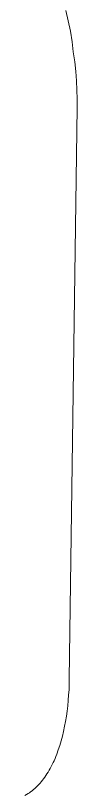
# Model space of a CAD drawing. Header units: inches. Extents: x 48 to 364, y 83 to 304.
# Drawn here: x 152.715 to 152.838, y 130.943 to 132.794 of the extents above; entities that cross this region are included whole.
import ezdxf

# ---------------------------------------------------------------- set-up
doc = ezdxf.new("R2010")
doc.units = ezdxf.units.IN
doc.header["$MEASUREMENT"] = 0
doc.layers.add('DIMS', color=7, linetype='Continuous')

# ---------------------------------------------------------------- blocks, each defined once
blk = doc.blocks.new('block 3472')
at = {"layer": 'DIMS', "color": 7, "lineweight": 18, "true_color": 0xffffff}
blk.add_lwpolyline([(152.7152, 130.9426), (152.719, 130.9446)], dxfattribs=at)
blk = doc.blocks.new('block 3471')
at = {"layer": 'DIMS'}
blk.add_blockref('block 3472', (0, 0), dxfattribs=at)
blk = doc.blocks.new('block 3470')
at = {"layer": 'DIMS'}
blk.add_blockref('block 3471', (0, 0), dxfattribs=at)
blk = doc.blocks.new('block 3475')
at = {"layer": 'DIMS', "color": 7, "lineweight": 18, "true_color": 0xffffff}
blk.add_lwpolyline([(152.719, 130.9446), (152.7225, 130.9467)], dxfattribs=at)
blk = doc.blocks.new('block 3474')
at = {"layer": 'DIMS'}
blk.add_blockref('block 3475', (0, 0), dxfattribs=at)
blk = doc.blocks.new('block 3473')
at = {"layer": 'DIMS'}
blk.add_blockref('block 3474', (0, 0), dxfattribs=at)
blk = doc.blocks.new('block 3478')
at = {"layer": 'DIMS', "color": 7, "lineweight": 18, "true_color": 0xffffff}
blk.add_lwpolyline([(152.7225, 130.9467), (152.7259, 130.9488)], dxfattribs=at)
blk = doc.blocks.new('block 3477')
at = {"layer": 'DIMS'}
blk.add_blockref('block 3478', (0, 0), dxfattribs=at)
blk = doc.blocks.new('block 3476')
at = {"layer": 'DIMS'}
blk.add_blockref('block 3477', (0, 0), dxfattribs=at)
blk = doc.blocks.new('block 3481')
at = {"layer": 'DIMS', "color": 7, "lineweight": 18, "true_color": 0xffffff}
blk.add_lwpolyline([(152.7259, 130.9488), (152.7287, 130.9512)], dxfattribs=at)
blk = doc.blocks.new('block 3480')
at = {"layer": 'DIMS'}
blk.add_blockref('block 3481', (0, 0), dxfattribs=at)
blk = doc.blocks.new('block 3479')
at = {"layer": 'DIMS'}
blk.add_blockref('block 3480', (0, 0), dxfattribs=at)
blk = doc.blocks.new('block 3484')
at = {"layer": 'DIMS', "color": 7, "lineweight": 18, "true_color": 0xffffff}
blk.add_lwpolyline([(152.7287, 130.9512), (152.7325, 130.9536)], dxfattribs=at)
blk = doc.blocks.new('block 3483')
at = {"layer": 'DIMS'}
blk.add_blockref('block 3484', (0, 0), dxfattribs=at)
blk = doc.blocks.new('block 3482')
at = {"layer": 'DIMS'}
blk.add_blockref('block 3483', (0, 0), dxfattribs=at)
blk = doc.blocks.new('block 3487')
at = {"layer": 'DIMS', "color": 7, "lineweight": 18, "true_color": 0xffffff}
blk.add_lwpolyline([(152.7325, 130.9536), (152.7356, 130.9563)], dxfattribs=at)
blk = doc.blocks.new('block 3486')
at = {"layer": 'DIMS'}
blk.add_blockref('block 3487', (0, 0), dxfattribs=at)
blk = doc.blocks.new('block 3485')
at = {"layer": 'DIMS'}
blk.add_blockref('block 3486', (0, 0), dxfattribs=at)
blk = doc.blocks.new('block 3490')
at = {"layer": 'DIMS', "color": 7, "lineweight": 18, "true_color": 0xffffff}
blk.add_lwpolyline([(152.7356, 130.9563), (152.7383, 130.9591)], dxfattribs=at)
blk = doc.blocks.new('block 3489')
at = {"layer": 'DIMS'}
blk.add_blockref('block 3490', (0, 0), dxfattribs=at)
blk = doc.blocks.new('block 3488')
at = {"layer": 'DIMS'}
blk.add_blockref('block 3489', (0, 0), dxfattribs=at)
blk = doc.blocks.new('block 3493')
at = {"layer": 'DIMS', "color": 7, "lineweight": 18, "true_color": 0xffffff}
blk.add_lwpolyline([(152.7383, 130.9591), (152.7418, 130.9622)], dxfattribs=at)
blk = doc.blocks.new('block 3492')
at = {"layer": 'DIMS'}
blk.add_blockref('block 3493', (0, 0), dxfattribs=at)
blk = doc.blocks.new('block 3491')
at = {"layer": 'DIMS'}
blk.add_blockref('block 3492', (0, 0), dxfattribs=at)
blk = doc.blocks.new('block 3496')
at = {"layer": 'DIMS', "color": 7, "lineweight": 18, "true_color": 0xffffff}
blk.add_lwpolyline([(152.7418, 130.9622), (152.7445, 130.965)], dxfattribs=at)
blk = doc.blocks.new('block 3495')
at = {"layer": 'DIMS'}
blk.add_blockref('block 3496', (0, 0), dxfattribs=at)
blk = doc.blocks.new('block 3494')
at = {"layer": 'DIMS'}
blk.add_blockref('block 3495', (0, 0), dxfattribs=at)
blk = doc.blocks.new('block 3499')
at = {"layer": 'DIMS', "color": 7, "lineweight": 18, "true_color": 0xffffff}
blk.add_lwpolyline([(152.7445, 130.965), (152.748, 130.9681)], dxfattribs=at)
blk = doc.blocks.new('block 3498')
at = {"layer": 'DIMS'}
blk.add_blockref('block 3499', (0, 0), dxfattribs=at)
blk = doc.blocks.new('block 3497')
at = {"layer": 'DIMS'}
blk.add_blockref('block 3498', (0, 0), dxfattribs=at)
blk = doc.blocks.new('block 3502')
at = {"layer": 'DIMS', "color": 7, "lineweight": 18, "true_color": 0xffffff}
blk.add_lwpolyline([(152.748, 130.9681), (152.7511, 130.9715)], dxfattribs=at)
blk = doc.blocks.new('block 3501')
at = {"layer": 'DIMS'}
blk.add_blockref('block 3502', (0, 0), dxfattribs=at)
blk = doc.blocks.new('block 3500')
at = {"layer": 'DIMS'}
blk.add_blockref('block 3501', (0, 0), dxfattribs=at)
blk = doc.blocks.new('block 3505')
at = {"layer": 'DIMS', "color": 7, "lineweight": 18, "true_color": 0xffffff}
blk.add_lwpolyline([(152.7511, 130.9715), (152.7535, 130.975)], dxfattribs=at)
blk = doc.blocks.new('block 3504')
at = {"layer": 'DIMS'}
blk.add_blockref('block 3505', (0, 0), dxfattribs=at)
blk = doc.blocks.new('block 3503')
at = {"layer": 'DIMS'}
blk.add_blockref('block 3504', (0, 0), dxfattribs=at)
blk = doc.blocks.new('block 3508')
at = {"layer": 'DIMS', "color": 7, "lineweight": 18, "true_color": 0xffffff}
blk.add_lwpolyline([(152.7535, 130.975), (152.7569, 130.9784)], dxfattribs=at)
blk = doc.blocks.new('block 3507')
at = {"layer": 'DIMS'}
blk.add_blockref('block 3508', (0, 0), dxfattribs=at)
blk = doc.blocks.new('block 3506')
at = {"layer": 'DIMS'}
blk.add_blockref('block 3507', (0, 0), dxfattribs=at)
blk = doc.blocks.new('block 3511')
at = {"layer": 'DIMS', "color": 7, "lineweight": 18, "true_color": 0xffffff}
blk.add_lwpolyline([(152.7569, 130.9784), (152.759, 130.9822)], dxfattribs=at)
blk = doc.blocks.new('block 3510')
at = {"layer": 'DIMS'}
blk.add_blockref('block 3511', (0, 0), dxfattribs=at)
blk = doc.blocks.new('block 3509')
at = {"layer": 'DIMS'}
blk.add_blockref('block 3510', (0, 0), dxfattribs=at)
blk = doc.blocks.new('block 3514')
at = {"layer": 'DIMS', "color": 7, "lineweight": 18, "true_color": 0xffffff}
blk.add_lwpolyline([(152.759, 130.9822), (152.7621, 130.986)], dxfattribs=at)
blk = doc.blocks.new('block 3513')
at = {"layer": 'DIMS'}
blk.add_blockref('block 3514', (0, 0), dxfattribs=at)
blk = doc.blocks.new('block 3512')
at = {"layer": 'DIMS'}
blk.add_blockref('block 3513', (0, 0), dxfattribs=at)
blk = doc.blocks.new('block 3517')
at = {"layer": 'DIMS', "color": 7, "lineweight": 18, "true_color": 0xffffff}
blk.add_lwpolyline([(152.7621, 130.986), (152.7648, 130.9898)], dxfattribs=at)
blk = doc.blocks.new('block 3516')
at = {"layer": 'DIMS'}
blk.add_blockref('block 3517', (0, 0), dxfattribs=at)
blk = doc.blocks.new('block 3515')
at = {"layer": 'DIMS'}
blk.add_blockref('block 3516', (0, 0), dxfattribs=at)
blk = doc.blocks.new('block 3520')
at = {"layer": 'DIMS', "color": 7, "lineweight": 18, "true_color": 0xffffff}
blk.add_lwpolyline([(152.7648, 130.9898), (152.7672, 130.9936)], dxfattribs=at)
blk = doc.blocks.new('block 3519')
at = {"layer": 'DIMS'}
blk.add_blockref('block 3520', (0, 0), dxfattribs=at)
blk = doc.blocks.new('block 3518')
at = {"layer": 'DIMS'}
blk.add_blockref('block 3519', (0, 0), dxfattribs=at)
blk = doc.blocks.new('block 3523')
at = {"layer": 'DIMS', "color": 7, "lineweight": 18, "true_color": 0xffffff}
blk.add_lwpolyline([(152.7672, 130.9936), (152.77, 130.998)], dxfattribs=at)
blk = doc.blocks.new('block 3522')
at = {"layer": 'DIMS'}
blk.add_blockref('block 3523', (0, 0), dxfattribs=at)
blk = doc.blocks.new('block 3521')
at = {"layer": 'DIMS'}
blk.add_blockref('block 3522', (0, 0), dxfattribs=at)
blk = doc.blocks.new('block 3526')
at = {"layer": 'DIMS', "color": 7, "lineweight": 18, "true_color": 0xffffff}
blk.add_lwpolyline([(152.77, 130.998), (152.7724, 131.0025)], dxfattribs=at)
blk = doc.blocks.new('block 3525')
at = {"layer": 'DIMS'}
blk.add_blockref('block 3526', (0, 0), dxfattribs=at)
blk = doc.blocks.new('block 3524')
at = {"layer": 'DIMS'}
blk.add_blockref('block 3525', (0, 0), dxfattribs=at)
blk = doc.blocks.new('block 3529')
at = {"layer": 'DIMS', "color": 7, "lineweight": 18, "true_color": 0xffffff}
blk.add_lwpolyline([(152.7724, 131.0025), (152.7748, 131.0066)], dxfattribs=at)
blk = doc.blocks.new('block 3528')
at = {"layer": 'DIMS'}
blk.add_blockref('block 3529', (0, 0), dxfattribs=at)
blk = doc.blocks.new('block 3527')
at = {"layer": 'DIMS'}
blk.add_blockref('block 3528', (0, 0), dxfattribs=at)
blk = doc.blocks.new('block 3532')
at = {"layer": 'DIMS', "color": 7, "lineweight": 18, "true_color": 0xffffff}
blk.add_lwpolyline([(152.7748, 131.0066), (152.7772, 131.0115)], dxfattribs=at)
blk = doc.blocks.new('block 3531')
at = {"layer": 'DIMS'}
blk.add_blockref('block 3532', (0, 0), dxfattribs=at)
blk = doc.blocks.new('block 3530')
at = {"layer": 'DIMS'}
blk.add_blockref('block 3531', (0, 0), dxfattribs=at)
blk = doc.blocks.new('block 3535')
at = {"layer": 'DIMS', "color": 7, "lineweight": 18, "true_color": 0xffffff}
blk.add_lwpolyline([(152.7772, 131.0115), (152.7796, 131.0156)], dxfattribs=at)
blk = doc.blocks.new('block 3534')
at = {"layer": 'DIMS'}
blk.add_blockref('block 3535', (0, 0), dxfattribs=at)
blk = doc.blocks.new('block 3533')
at = {"layer": 'DIMS'}
blk.add_blockref('block 3534', (0, 0), dxfattribs=at)
blk = doc.blocks.new('block 3538')
at = {"layer": 'DIMS', "color": 7, "lineweight": 18, "true_color": 0xffffff}
blk.add_lwpolyline([(152.7796, 131.0156), (152.7821, 131.0204)], dxfattribs=at)
blk = doc.blocks.new('block 3537')
at = {"layer": 'DIMS'}
blk.add_blockref('block 3538', (0, 0), dxfattribs=at)
blk = doc.blocks.new('block 3536')
at = {"layer": 'DIMS'}
blk.add_blockref('block 3537', (0, 0), dxfattribs=at)
blk = doc.blocks.new('block 3541')
at = {"layer": 'DIMS', "color": 7, "lineweight": 18, "true_color": 0xffffff}
blk.add_lwpolyline([(152.7821, 131.0204), (152.7841, 131.0249)], dxfattribs=at)
blk = doc.blocks.new('block 3540')
at = {"layer": 'DIMS'}
blk.add_blockref('block 3541', (0, 0), dxfattribs=at)
blk = doc.blocks.new('block 3539')
at = {"layer": 'DIMS'}
blk.add_blockref('block 3540', (0, 0), dxfattribs=at)
blk = doc.blocks.new('block 3544')
at = {"layer": 'DIMS', "color": 7, "lineweight": 18, "true_color": 0xffffff}
blk.add_lwpolyline([(152.7841, 131.0249), (152.7862, 131.0301)], dxfattribs=at)
blk = doc.blocks.new('block 3543')
at = {"layer": 'DIMS'}
blk.add_blockref('block 3544', (0, 0), dxfattribs=at)
blk = doc.blocks.new('block 3542')
at = {"layer": 'DIMS'}
blk.add_blockref('block 3543', (0, 0), dxfattribs=at)
blk = doc.blocks.new('block 3547')
at = {"layer": 'DIMS', "color": 7, "lineweight": 18, "true_color": 0xffffff}
blk.add_lwpolyline([(152.7862, 131.0301), (152.7879, 131.0349)], dxfattribs=at)
blk = doc.blocks.new('block 3546')
at = {"layer": 'DIMS'}
blk.add_blockref('block 3547', (0, 0), dxfattribs=at)
blk = doc.blocks.new('block 3545')
at = {"layer": 'DIMS'}
blk.add_blockref('block 3546', (0, 0), dxfattribs=at)
blk = doc.blocks.new('block 3550')
at = {"layer": 'DIMS', "color": 7, "lineweight": 18, "true_color": 0xffffff}
blk.add_lwpolyline([(152.7879, 131.0349), (152.7903, 131.0401)], dxfattribs=at)
blk = doc.blocks.new('block 3549')
at = {"layer": 'DIMS'}
blk.add_blockref('block 3550', (0, 0), dxfattribs=at)
blk = doc.blocks.new('block 3548')
at = {"layer": 'DIMS'}
blk.add_blockref('block 3549', (0, 0), dxfattribs=at)
blk = doc.blocks.new('block 3553')
at = {"layer": 'DIMS', "color": 7, "lineweight": 18, "true_color": 0xffffff}
blk.add_lwpolyline([(152.7903, 131.0401), (152.7938, 131.0504)], dxfattribs=at)
blk = doc.blocks.new('block 3552')
at = {"layer": 'DIMS'}
blk.add_blockref('block 3553', (0, 0), dxfattribs=at)
blk = doc.blocks.new('block 3551')
at = {"layer": 'DIMS'}
blk.add_blockref('block 3552', (0, 0), dxfattribs=at)
blk = doc.blocks.new('block 3556')
at = {"layer": 'DIMS', "color": 7, "lineweight": 18, "true_color": 0xffffff}
blk.add_lwpolyline([(152.7938, 131.0504), (152.7976, 131.0607)], dxfattribs=at)
blk = doc.blocks.new('block 3555')
at = {"layer": 'DIMS'}
blk.add_blockref('block 3556', (0, 0), dxfattribs=at)
blk = doc.blocks.new('block 3554')
at = {"layer": 'DIMS'}
blk.add_blockref('block 3555', (0, 0), dxfattribs=at)
blk = doc.blocks.new('block 3559')
at = {"layer": 'DIMS', "color": 7, "lineweight": 18, "true_color": 0xffffff}
blk.add_lwpolyline([(152.7976, 131.0607), (152.8007, 131.0721)], dxfattribs=at)
blk = doc.blocks.new('block 3558')
at = {"layer": 'DIMS'}
blk.add_blockref('block 3559', (0, 0), dxfattribs=at)
blk = doc.blocks.new('block 3557')
at = {"layer": 'DIMS'}
blk.add_blockref('block 3558', (0, 0), dxfattribs=at)
blk = doc.blocks.new('block 3562')
at = {"layer": 'DIMS', "color": 7, "lineweight": 18, "true_color": 0xffffff}
blk.add_lwpolyline([(152.8007, 131.0721), (152.8038, 131.0831)], dxfattribs=at)
blk = doc.blocks.new('block 3561')
at = {"layer": 'DIMS'}
blk.add_blockref('block 3562', (0, 0), dxfattribs=at)
blk = doc.blocks.new('block 3560')
at = {"layer": 'DIMS'}
blk.add_blockref('block 3561', (0, 0), dxfattribs=at)
blk = doc.blocks.new('block 3565')
at = {"layer": 'DIMS', "color": 7, "lineweight": 18, "true_color": 0xffffff}
blk.add_lwpolyline([(152.8038, 131.0831), (152.8065, 131.0945)], dxfattribs=at)
blk = doc.blocks.new('block 3564')
at = {"layer": 'DIMS'}
blk.add_blockref('block 3565', (0, 0), dxfattribs=at)
blk = doc.blocks.new('block 3563')
at = {"layer": 'DIMS'}
blk.add_blockref('block 3564', (0, 0), dxfattribs=at)
blk = doc.blocks.new('block 3568')
at = {"layer": 'DIMS', "color": 7, "lineweight": 18, "true_color": 0xffffff}
blk.add_lwpolyline([(152.8065, 131.0945), (152.8089, 131.1066)], dxfattribs=at)
blk = doc.blocks.new('block 3567')
at = {"layer": 'DIMS'}
blk.add_blockref('block 3568', (0, 0), dxfattribs=at)
blk = doc.blocks.new('block 3566')
at = {"layer": 'DIMS'}
blk.add_blockref('block 3567', (0, 0), dxfattribs=at)
blk = doc.blocks.new('block 3571')
at = {"layer": 'DIMS', "color": 7, "lineweight": 18, "true_color": 0xffffff}
blk.add_lwpolyline([(152.8089, 131.1066), (152.811, 131.1183)], dxfattribs=at)
blk = doc.blocks.new('block 3570')
at = {"layer": 'DIMS'}
blk.add_blockref('block 3571', (0, 0), dxfattribs=at)
blk = doc.blocks.new('block 3569')
at = {"layer": 'DIMS'}
blk.add_blockref('block 3570', (0, 0), dxfattribs=at)
blk = doc.blocks.new('block 3574')
at = {"layer": 'DIMS', "color": 7, "lineweight": 18, "true_color": 0xffffff}
blk.add_lwpolyline([(152.811, 131.1183), (152.8131, 131.1307)], dxfattribs=at)
blk = doc.blocks.new('block 3573')
at = {"layer": 'DIMS'}
blk.add_blockref('block 3574', (0, 0), dxfattribs=at)
blk = doc.blocks.new('block 3572')
at = {"layer": 'DIMS'}
blk.add_blockref('block 3573', (0, 0), dxfattribs=at)
blk = doc.blocks.new('block 3577')
at = {"layer": 'DIMS', "color": 7, "lineweight": 18, "true_color": 0xffffff}
blk.add_lwpolyline([(152.8131, 131.1307), (152.8148, 131.1427)], dxfattribs=at)
blk = doc.blocks.new('block 3576')
at = {"layer": 'DIMS'}
blk.add_blockref('block 3577', (0, 0), dxfattribs=at)
blk = doc.blocks.new('block 3575')
at = {"layer": 'DIMS'}
blk.add_blockref('block 3576', (0, 0), dxfattribs=at)
blk = doc.blocks.new('block 3580')
at = {"layer": 'DIMS', "color": 7, "lineweight": 18, "true_color": 0xffffff}
blk.add_lwpolyline([(152.8148, 131.1427), (152.8165, 131.1555)], dxfattribs=at)
blk = doc.blocks.new('block 3579')
at = {"layer": 'DIMS'}
blk.add_blockref('block 3580', (0, 0), dxfattribs=at)
blk = doc.blocks.new('block 3578')
at = {"layer": 'DIMS'}
blk.add_blockref('block 3579', (0, 0), dxfattribs=at)
blk = doc.blocks.new('block 3583')
at = {"layer": 'DIMS', "color": 7, "lineweight": 18, "true_color": 0xffffff}
blk.add_lwpolyline([(152.8165, 131.1555), (152.8175, 131.1679)], dxfattribs=at)
blk = doc.blocks.new('block 3582')
at = {"layer": 'DIMS'}
blk.add_blockref('block 3583', (0, 0), dxfattribs=at)
blk = doc.blocks.new('block 3581')
at = {"layer": 'DIMS'}
blk.add_blockref('block 3582', (0, 0), dxfattribs=at)
blk = doc.blocks.new('block 3586')
at = {"layer": 'DIMS', "color": 7, "lineweight": 18, "true_color": 0xffffff}
blk.add_lwpolyline([(152.8175, 131.1679), (152.8182, 131.181)], dxfattribs=at)
blk = doc.blocks.new('block 3585')
at = {"layer": 'DIMS'}
blk.add_blockref('block 3586', (0, 0), dxfattribs=at)
blk = doc.blocks.new('block 3584')
at = {"layer": 'DIMS'}
blk.add_blockref('block 3585', (0, 0), dxfattribs=at)
blk = doc.blocks.new('block 3589')
at = {"layer": 'DIMS', "color": 7, "lineweight": 18, "true_color": 0xffffff}
blk.add_lwpolyline([(152.8182, 131.181), (152.8193, 131.1934)], dxfattribs=at)
blk = doc.blocks.new('block 3588')
at = {"layer": 'DIMS'}
blk.add_blockref('block 3589', (0, 0), dxfattribs=at)
blk = doc.blocks.new('block 3587')
at = {"layer": 'DIMS'}
blk.add_blockref('block 3588', (0, 0), dxfattribs=at)
blk = doc.blocks.new('block 3592')
at = {"layer": 'DIMS', "color": 7, "lineweight": 18, "true_color": 0xffffff}
blk.add_lwpolyline([(152.8193, 131.1934), (152.8196, 131.2189)], dxfattribs=at)
blk = doc.blocks.new('block 3591')
at = {"layer": 'DIMS'}
blk.add_blockref('block 3592', (0, 0), dxfattribs=at)
blk = doc.blocks.new('block 3590')
at = {"layer": 'DIMS'}
blk.add_blockref('block 3591', (0, 0), dxfattribs=at)
blk = doc.blocks.new('block 3595')
at = {"layer": 'DIMS', "color": 7, "lineweight": 18, "true_color": 0xffffff}
blk.add_lwpolyline([(152.8382, 132.5755), (152.8196, 131.2189)], dxfattribs=at)
blk = doc.blocks.new('block 3594')
at = {"layer": 'DIMS'}
blk.add_blockref('block 3595', (0, 0), dxfattribs=at)
blk = doc.blocks.new('block 3593')
at = {"layer": 'DIMS'}
blk.add_blockref('block 3594', (0, 0), dxfattribs=at)
blk = doc.blocks.new('block 3598')
at = {"layer": 'DIMS', "color": 7, "lineweight": 18, "true_color": 0xffffff}
blk.add_lwpolyline([(152.8382, 132.5755), (152.8382, 132.5962)], dxfattribs=at)
blk = doc.blocks.new('block 3597')
at = {"layer": 'DIMS'}
blk.add_blockref('block 3598', (0, 0), dxfattribs=at)
blk = doc.blocks.new('block 3596')
at = {"layer": 'DIMS'}
blk.add_blockref('block 3597', (0, 0), dxfattribs=at)
blk = doc.blocks.new('block 3601')
at = {"layer": 'DIMS', "color": 7, "lineweight": 18, "true_color": 0xffffff}
blk.add_lwpolyline([(152.8382, 132.5962), (152.8379, 132.6169)], dxfattribs=at)
blk = doc.blocks.new('block 3600')
at = {"layer": 'DIMS'}
blk.add_blockref('block 3601', (0, 0), dxfattribs=at)
blk = doc.blocks.new('block 3599')
at = {"layer": 'DIMS'}
blk.add_blockref('block 3600', (0, 0), dxfattribs=at)
blk = doc.blocks.new('block 3604')
at = {"layer": 'DIMS', "color": 7, "lineweight": 18, "true_color": 0xffffff}
blk.add_lwpolyline([(152.8379, 132.6169), (152.8365, 132.6389)], dxfattribs=at)
blk = doc.blocks.new('block 3603')
at = {"layer": 'DIMS'}
blk.add_blockref('block 3604', (0, 0), dxfattribs=at)
blk = doc.blocks.new('block 3602')
at = {"layer": 'DIMS'}
blk.add_blockref('block 3603', (0, 0), dxfattribs=at)
blk = doc.blocks.new('block 3607')
at = {"layer": 'DIMS', "color": 7, "lineweight": 18, "true_color": 0xffffff}
blk.add_lwpolyline([(152.8365, 132.6389), (152.8355, 132.6613)], dxfattribs=at)
blk = doc.blocks.new('block 3606')
at = {"layer": 'DIMS'}
blk.add_blockref('block 3607', (0, 0), dxfattribs=at)
blk = doc.blocks.new('block 3605')
at = {"layer": 'DIMS'}
blk.add_blockref('block 3606', (0, 0), dxfattribs=at)
blk = doc.blocks.new('block 3610')
at = {"layer": 'DIMS', "color": 7, "lineweight": 18, "true_color": 0xffffff}
blk.add_lwpolyline([(152.8355, 132.6613), (152.8327, 132.6844)], dxfattribs=at)
blk = doc.blocks.new('block 3609')
at = {"layer": 'DIMS'}
blk.add_blockref('block 3610', (0, 0), dxfattribs=at)
blk = doc.blocks.new('block 3608')
at = {"layer": 'DIMS'}
blk.add_blockref('block 3609', (0, 0), dxfattribs=at)
blk = doc.blocks.new('block 3613')
at = {"layer": 'DIMS', "color": 7, "lineweight": 18, "true_color": 0xffffff}
blk.add_lwpolyline([(152.8327, 132.6844), (152.8293, 132.7082)], dxfattribs=at)
blk = doc.blocks.new('block 3612')
at = {"layer": 'DIMS'}
blk.add_blockref('block 3613', (0, 0), dxfattribs=at)
blk = doc.blocks.new('block 3611')
at = {"layer": 'DIMS'}
blk.add_blockref('block 3612', (0, 0), dxfattribs=at)
blk = doc.blocks.new('block 3616')
at = {"layer": 'DIMS', "color": 7, "lineweight": 18, "true_color": 0xffffff}
blk.add_lwpolyline([(152.8293, 132.7082), (152.8265, 132.7319)], dxfattribs=at)
blk = doc.blocks.new('block 3615')
at = {"layer": 'DIMS'}
blk.add_blockref('block 3616', (0, 0), dxfattribs=at)
blk = doc.blocks.new('block 3614')
at = {"layer": 'DIMS'}
blk.add_blockref('block 3615', (0, 0), dxfattribs=at)
blk = doc.blocks.new('block 3619')
at = {"layer": 'DIMS', "color": 7, "lineweight": 18, "true_color": 0xffffff}
blk.add_lwpolyline([(152.8265, 132.7319), (152.8224, 132.7568)], dxfattribs=at)
blk = doc.blocks.new('block 3618')
at = {"layer": 'DIMS'}
blk.add_blockref('block 3619', (0, 0), dxfattribs=at)
blk = doc.blocks.new('block 3617')
at = {"layer": 'DIMS'}
blk.add_blockref('block 3618', (0, 0), dxfattribs=at)
blk = doc.blocks.new('block 3622')
at = {"layer": 'DIMS', "color": 7, "lineweight": 18, "true_color": 0xffffff}
blk.add_lwpolyline([(152.8224, 132.7568), (152.8175, 132.7816)], dxfattribs=at)
blk = doc.blocks.new('block 3621')
at = {"layer": 'DIMS'}
blk.add_blockref('block 3622', (0, 0), dxfattribs=at)
blk = doc.blocks.new('block 3620')
at = {"layer": 'DIMS'}
blk.add_blockref('block 3621', (0, 0), dxfattribs=at)
blk = doc.blocks.new('block 3625')
at = {"layer": 'DIMS', "color": 7, "lineweight": 18, "true_color": 0xffffff}
blk.add_lwpolyline([(152.8175, 132.7816), (152.8117, 132.8064)], dxfattribs=at)
blk = doc.blocks.new('block 3624')
at = {"layer": 'DIMS'}
blk.add_blockref('block 3625', (0, 0), dxfattribs=at)
blk = doc.blocks.new('block 3623')
at = {"layer": 'DIMS'}
blk.add_blockref('block 3624', (0, 0), dxfattribs=at)

msp = doc.modelspace()

# ---------------------------------------------------------------- block references
at = {"layer": 'DIMS'}
for name in ['block 3623', 'block 3620', 'block 3617', 'block 3614', 'block 3611', 'block 3608', 'block 3605', 'block 3602', 'block 3599', 'block 3596', 'block 3593', 'block 3590', 'block 3587', 'block 3584', 'block 3578', 'block 3581', 'block 3575', 'block 3569', 'block 3572', 'block 3566', 'block 3560', 'block 3563', 'block 3554', 'block 3557', 'block 3551', 'block 3539', 'block 3542', 'block 3545', 'block 3548', 'block 3527', 'block 3530', 'block 3533', 'block 3536', 'block 3515', 'block 3518', 'block 3521', 'block 3524', 'block 3497', 'block 3500', 'block 3503', 'block 3506', 'block 3509', 'block 3512', 'block 3479', 'block 3482', 'block 3485', 'block 3488', 'block 3491', 'block 3494', 'block 3470', 'block 3473', 'block 3476']:
    msp.add_blockref(name, (0, 0), dxfattribs=at)

doc.saveas('drawing.dxf')
